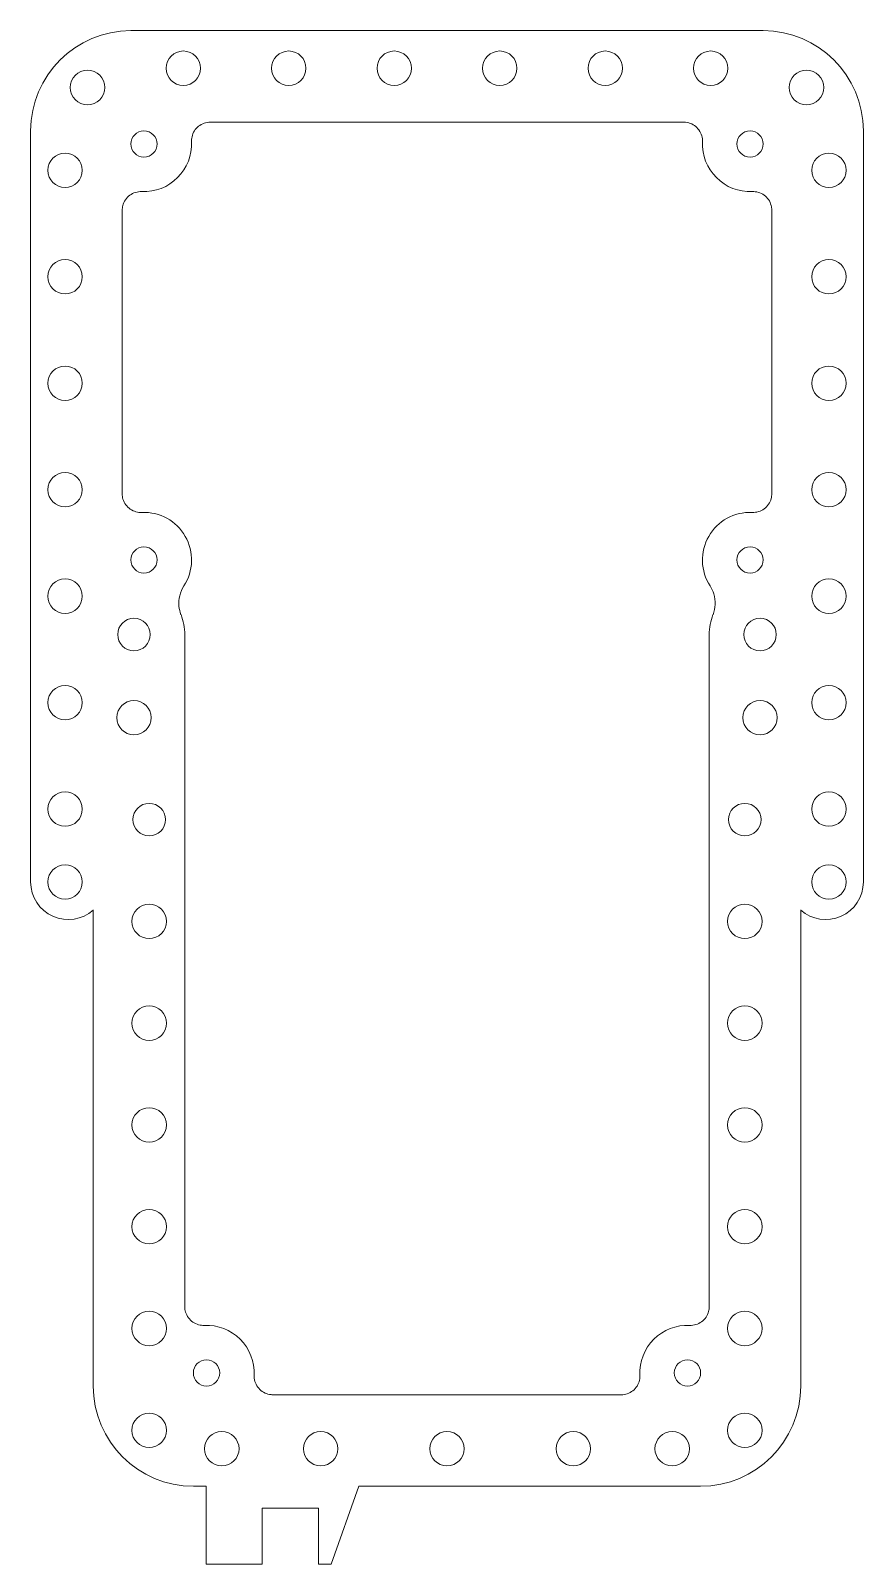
# Model space of a CAD drawing. Header units: millimetres. Extents: x 85 to 218, y 128 to 373.
import ezdxf

# ---------------------------------------------------------------- set-up
doc = ezdxf.new("R2010")
doc.units = ezdxf.units.MM

msp = doc.modelspace()

# ---------------------------------------------------------------- linework, layer by layer
at = {"color": 7, "linetype": 'Continuous', "lineweight": 15}
for p, q in [((101, 373.31), (202, 373.31)), ((189.31, 358.69), (113.69, 358.69)), ((85, 237.37), (85, 357.31)), ((218, 357.31), (218, 237.37)), ((99.62, 344.62), (99.62, 299.37)), ((203.38, 299.37), (203.38, 344.62)), ((109.62, 276.88), (109.62, 169.57)), ((193.38, 169.57), (193.38, 276.88)), ((95, 156.88), (95, 232.9)), ((208, 232.9), (208, 156.88)), ((123.68, 155.49), (179.32, 155.49)), ((113.01, 140.88), (111, 140.88)), ((113.01, 128.42), (113.01, 140.88)), ((137.44, 140.88), (133.01, 128.43)), ((192, 140.88), (137.44, 140.88)), ((122, 137.38), (122, 128.42)), ((131, 137.38), (122, 137.38)), ((131, 137.38), (131, 128.43)), ((122, 128.42), (113.01, 128.42)), ((133.01, 128.43), (131, 128.43))]:
    msp.add_line(p, q, dxfattribs=at)
for centre, radius in [((109.38, 367.31), 2.75), ((126.22, 367.31), 2.75), ((143.07, 367.31), 2.75), ((159.93, 367.31), 2.75), ((176.78, 367.31), 2.75), ((193.62, 367.31), 2.75), ((94.08, 364.23), 2.75), ((208.92, 364.23), 2.75), ((103.1, 355.21), 2.1), ((199.9, 355.21), 2.1), ((90.5, 351.01), 2.75), ((212.5, 351.01), 2.75), ((90.5, 334.01), 2.75), ((212.5, 334.01), 2.75), ((90.5, 317.01), 2.75), ((212.5, 317.01), 2.75), ((90.5, 300.01), 2.75), ((212.5, 300.01), 2.75), ((103.1, 288.79), 2.1), ((199.9, 288.79), 2.1), ((90.5, 283.01), 2.75), ((212.5, 283.01), 2.75), ((101.5, 276.88), 2.6), ((201.5, 276.88), 2.6), ((90.5, 266.01), 2.75), ((212.5, 266.01), 2.75), ((101.5, 263.61), 2.75), ((201.5, 263.61), 2.75), ((90.5, 249.01), 2.75), ((103.93, 247.33), 2.6), ((199.07, 247.33), 2.6), ((212.5, 249.01), 2.75), ((90.5, 237.37), 2.75), ((212.5, 237.37), 2.75), ((103.93, 231.08), 2.75), ((199.07, 231.08), 2.75), ((103.93, 214.83), 2.75), ((199.07, 214.83), 2.75), ((103.93, 198.58), 2.75), ((199.07, 198.58), 2.75), ((103.93, 182.33), 2.75), ((199.07, 182.33), 2.75), ((103.93, 166.08), 2.75), ((199.07, 166.08), 2.75), ((113.09, 158.98), 2.1), ((189.91, 158.98), 2.1), ((103.93, 149.81), 2.75), ((199.07, 149.81), 2.75), ((115.53, 146.88), 2.75), ((131.32, 146.88), 2.75), ((151.5, 146.88), 2.75), ((171.68, 146.88), 2.75), ((187.47, 146.88), 2.75)]:
    msp.add_circle(centre, radius, dxfattribs=at)
for centre, radius, start, end in [((101, 357.31), 16, 90, 180), ((202, 357.31), 16, 360, 90), ((103.1, 355.21), 7.6, 267.4236, 2.5764), ((199.9, 355.21), 7.6, 177.4236, 272.5764), ((103.1, 288.79), 7.6, 326.9601, 92.5764), ((199.9, 288.79), 7.6, 87.4236, 213.0399), ((101, 276.88), 8.62, 0, 21.6292), ((202, 276.88), 8.62, 158.3708, 180), ((91, 237.37), 6, 180, 311.8103), ((212, 237.37), 6, 228.1897, 0), ((113.09, 158.98), 7.6, 357.4236, 92.5372), ((189.91, 158.98), 7.6, 87.4628, 182.5764), ((111, 156.88), 16, 180, 270), ((192, 156.88), 16, 270, 0)]:
    msp.add_arc(centre, radius, start, end, dxfattribs=at)
for points, knots in [([(113.69, 358.69), (113.36, 358.69), (113.02, 358.63), (112.71, 358.52), (112.39, 358.41), (112.09, 358.25), (111.83, 358.04), (111.56, 357.83), (111.33, 357.58), (111.15, 357.29), (110.98, 357.01), (110.84, 356.69), (110.77, 356.36), (110.71, 356.1), (110.68, 355.82), (110.69, 355.55)], [0.000011415, 0.000011415, 0.000011415, 0.000011415, 0.001005347, 0.001005347, 0.001005347, 0.002010635, 0.002010635, 0.002010635, 0.003016864, 0.003016864, 0.003016864, 0.004025358, 0.004025358, 0.004025358, 0.004842104, 0.004842104, 0.004842104, 0.004842104]), ([(192.31, 355.55), (192.32, 355.71), (192.31, 355.88), (192.29, 356.04), (192.25, 356.38), (192.15, 356.71), (192, 357.01), (191.85, 357.31), (191.65, 357.6), (191.41, 357.83), (191.17, 358.07), (190.88, 358.26), (190.58, 358.41), (190.28, 358.55), (189.94, 358.64), (189.61, 358.67), (189.51, 358.68), (189.41, 358.69), (189.31, 358.69)], [0.001530454, 0.001530454, 0.001530454, 0.001530454, 0.002023158, 0.002023158, 0.002023158, 0.003035322, 0.003035322, 0.003035322, 0.004046771, 0.004046771, 0.004046771, 0.005056207, 0.005056207, 0.005056207, 0.00606322, 0.00606322, 0.00606322, 0.006357486, 0.006357486, 0.006357486, 0.006357486]), ([(102.76, 347.61), (102.75, 347.61), (102.75, 347.61), (102.75, 347.61), (102.41, 347.63), (102.06, 347.58), (101.74, 347.48), (101.42, 347.39), (101.11, 347.23), (100.84, 347.03), (100.57, 346.83), (100.33, 346.58), (100.14, 346.3), (99.95, 346.02), (99.8, 345.71), (99.72, 345.39), (99.65, 345.14), (99.62, 344.88), (99.62, 344.62)], [0.000998991, 0.000998991, 0.000998991, 0.000998991, 0.001012003, 0.001012003, 0.001012003, 0.002023998, 0.002023998, 0.002023998, 0.003035985, 0.003035985, 0.003035985, 0.004046491, 0.004046491, 0.004046491, 0.005054634, 0.005054634, 0.005054634, 0.005829439, 0.005829439, 0.005829439, 0.005829439]), ([(203.38, 344.62), (203.38, 344.8), (203.37, 344.99), (203.33, 345.17), (203.27, 345.5), (203.15, 345.82), (202.99, 346.11), (202.82, 346.4), (202.6, 346.67), (202.35, 346.88), (202.09, 347.1), (201.8, 347.28), (201.48, 347.41), (201.17, 347.53), (200.83, 347.6), (200.5, 347.61), (200.41, 347.62), (200.33, 347.62), (200.24, 347.61)], [0.000455306, 0.000455306, 0.000455306, 0.000455306, 0.00100507, 0.00100507, 0.00100507, 0.002010114, 0.002010114, 0.002010114, 0.003015626, 0.003015626, 0.003015626, 0.004023057, 0.004023057, 0.004023057, 0.005032906, 0.005032906, 0.005032906, 0.005284312, 0.005284312, 0.005284312, 0.005284312]), ([(99.62, 299.37), (99.62, 299.08), (99.66, 298.79), (99.74, 298.51), (99.84, 298.19), (99.99, 297.88), (100.19, 297.61), (100.39, 297.34), (100.64, 297.1), (100.91, 296.91), (101.19, 296.72), (101.5, 296.57), (101.82, 296.48), (102.13, 296.4), (102.45, 296.36), (102.76, 296.38)], [0.000132927, 0.000132927, 0.000132927, 0.000132927, 0.001005241, 0.001005241, 0.001005241, 0.002010433, 0.002010433, 0.002010433, 0.00301644, 0.00301644, 0.00301644, 0.004024637, 0.004024637, 0.004024637, 0.004963949, 0.004963949, 0.004963949, 0.004963949]), ([(200.24, 296.38), (200.25, 296.38), (200.25, 296.38), (200.25, 296.38), (200.59, 296.36), (200.94, 296.41), (201.26, 296.51), (201.58, 296.6), (201.89, 296.76), (202.16, 296.96), (202.43, 297.16), (202.67, 297.41), (202.86, 297.69), (203.05, 297.97), (203.2, 298.28), (203.28, 298.6), (203.35, 298.85), (203.38, 299.12), (203.38, 299.37)], [0.000998991, 0.000998991, 0.000998991, 0.000998991, 0.00101199, 0.00101199, 0.00101199, 0.002023973, 0.002023973, 0.002023973, 0.003035961, 0.003035961, 0.003035961, 0.004046467, 0.004046467, 0.004046467, 0.005054611, 0.005054611, 0.005054611, 0.005827764, 0.005827764, 0.005827764, 0.005827764]), ([(109.47, 284.64), (109.16, 284.17), (108.93, 283.64), (108.8, 283.09), (108.67, 282.54), (108.63, 281.97), (108.68, 281.41), (108.73, 280.94), (108.84, 280.48), (109.01, 280.05)], [0, 0, 0, 0, 0.001689505, 0.001689505, 0.001689505, 0.003379183, 0.003379183, 0.003379183, 0.004765316, 0.004765316, 0.004765316, 0.004765316]), ([(193.99, 280.05), (194.2, 280.57), (194.32, 281.14), (194.34, 281.7), (194.36, 282.26), (194.29, 282.83), (194.12, 283.37), (193.99, 283.82), (193.78, 284.25), (193.53, 284.64)], [0, 0, 0, 0, 0.001683424, 0.001683424, 0.001683424, 0.003366558, 0.003366558, 0.003366558, 0.004765264, 0.004765264, 0.004765264, 0.004765264]), ([(109.62, 169.57), (109.62, 169.27), (109.66, 168.98), (109.74, 168.7), (109.84, 168.38), (109.99, 168.07), (110.19, 167.8), (110.39, 167.53), (110.63, 167.29), (110.91, 167.1), (111.19, 166.91), (111.5, 166.76), (111.82, 166.67), (112.13, 166.59), (112.44, 166.55), (112.76, 166.57)], [0.000133253, 0.000133253, 0.000133253, 0.000133253, 0.001005242, 0.001005242, 0.001005242, 0.002010435, 0.002010435, 0.002010435, 0.003016446, 0.003016446, 0.003016446, 0.004024647, 0.004024647, 0.004024647, 0.004962252, 0.004962252, 0.004962252, 0.004962252]), ([(190.24, 166.57), (190.25, 166.57), (190.25, 166.57), (190.26, 166.57), (190.59, 166.55), (190.94, 166.6), (191.26, 166.7), (191.58, 166.8), (191.89, 166.95), (192.16, 167.15), (192.44, 167.35), (192.68, 167.6), (192.87, 167.88), (193.05, 168.16), (193.2, 168.47), (193.28, 168.8), (193.35, 169.05), (193.38, 169.31), (193.38, 169.57)], [0.000998839, 0.000998839, 0.000998839, 0.000998839, 0.001011837, 0.001011837, 0.001011837, 0.002023773, 0.002023773, 0.002023773, 0.003035764, 0.003035764, 0.003035764, 0.004046275, 0.004046275, 0.004046275, 0.005054423, 0.005054423, 0.005054423, 0.005825578, 0.005825578, 0.005825578, 0.005825578]), ([(120.69, 158.63), (120.68, 158.46), (120.68, 158.29), (120.71, 158.12), (120.75, 157.79), (120.85, 157.46), (121, 157.16), (121.15, 156.85), (121.35, 156.57), (121.6, 156.34), (121.84, 156.1), (122.12, 155.91), (122.43, 155.77), (122.73, 155.63), (123.07, 155.54), (123.4, 155.51), (123.49, 155.5), (123.59, 155.49), (123.68, 155.49)], [0.000502773, 0.000502773, 0.000502773, 0.000502773, 0.00101215, 0.00101215, 0.00101215, 0.002024316, 0.002024316, 0.002024316, 0.003035741, 0.003035741, 0.003035741, 0.004045137, 0.004045137, 0.004045137, 0.005052114, 0.005052114, 0.005052114, 0.005330005, 0.005330005, 0.005330005, 0.005330005]), ([(179.32, 155.49), (179.65, 155.49), (179.99, 155.55), (180.3, 155.66), (180.62, 155.77), (180.92, 155.93), (181.18, 156.14), (181.44, 156.35), (181.67, 156.61), (181.85, 156.89), (182.03, 157.17), (182.16, 157.49), (182.24, 157.82), (182.3, 158.09), (182.33, 158.36), (182.31, 158.63)], [0.000011415, 0.000011415, 0.000011415, 0.000011415, 0.001005347, 0.001005347, 0.001005347, 0.002010635, 0.002010635, 0.002010635, 0.003016864, 0.003016864, 0.003016864, 0.004025358, 0.004025358, 0.004025358, 0.004842104, 0.004842104, 0.004842104, 0.004842104])]:
    msp.add_open_spline(points, degree=3, knots=knots, dxfattribs=at)

doc.saveas('drawing.dxf')
